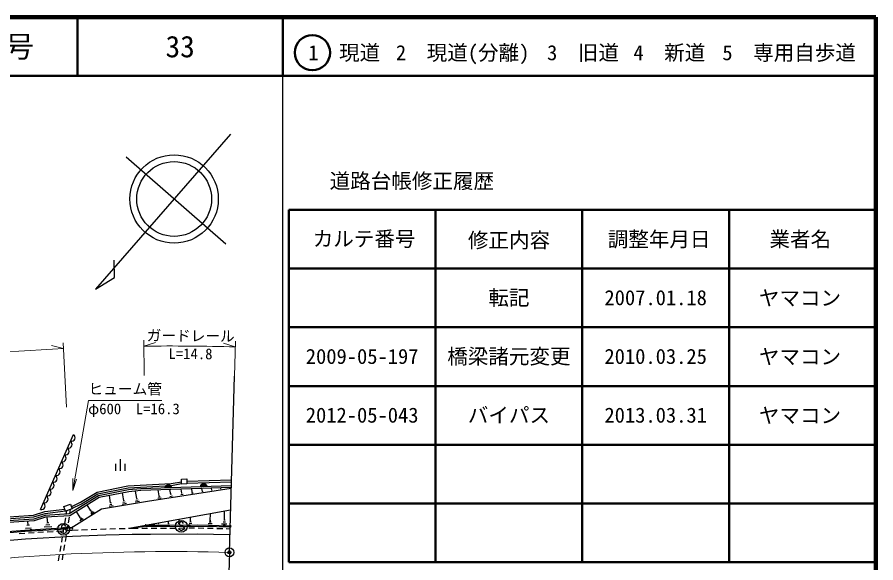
# Model space of a CAD drawing. Units: millimetres at full size, sheet at 1:1000; details may follow other scales. Extents: x 40000 to 680000, y 20000 to 380000.
# Drawn here: x 533736 to 680000, y 287096 to 380000 of the extents above; entities that cross this region are included whole.
import ezdxf
from ezdxf.enums import TextEntityAlignment as Align

# ---------------------------------------------------------------- set-up
doc = ezdxf.new("R2010")
doc.units = ezdxf.units.MM
doc.header["$LTSCALE"] = 1000
doc.header["$PDMODE"] = 32
doc.header["$PDSIZE"] = 500
doc.linetypes.add('CHAIN', pattern=[18.5, 12, -1.5, 3.5, -1.5])
for name, color, linetype, lineweight in [('M-BGD', 7, 'Continuous', 25), ('M-BMK', 2, 'CHAIN', 13), ('M-BMK-OTRS', 5, 'Continuous', 25), ('M-BMK-SRVR', 3, 'Continuous', 25), ('M-STR-HTXT', 7, 'Continuous', 13), ('M-STR-STRC', 7, 'Continuous', 25), ('M-TTL', 2, 'Continuous', 140), ('M-TTL-BAND', 7, 'Continuous', 25), ('M-TTL-FRAM', 2, 'Continuous', 50), ('M-TTL-LINE', 7, 'Continuous', 50)]:
    doc.layers.add(name, color=color, linetype=linetype, lineweight=lineweight)
doc.layers.add('M-TTL-TXT', color=7, linetype='Continuous')
doc.styles.add('ＭＳ ゴシック', font='')
doc.styles.get('ＭＳ ゴシック').set_extended_font_data('MS Gothic')

# ---------------------------------------------------------------- blocks, each defined once
blk = doc.blocks.new('open_arrow')
at = {"color": 0, "linetype": 'Continuous', "lineweight": -2}
blk.add_lwpolyline([(7.5, 1.25), (0, 0), (7.5, -1.25)], dxfattribs=at)

msp = doc.modelspace()

# ---------------------------------------------------------------- linework, layer by layer
at = {"layer": 'M-BGD'}
for p, q in [((537729, 296153), (543339, 308947)), ((551259, 304734), (551259, 302734)), ((550459, 303934), (550459, 302734)), ((552059, 303934), (552059, 302734)), ((562640, 300979), (570239, 301213)), ((562655, 300680), (570231, 300913)), ((568429, 299712), (568408, 299851)), ((549655, 297289), (549448, 298552)), ((551881, 297676), (551666, 298987)), ((554098, 298027), (553887, 299313)), ((557930, 298510), (557776, 299502)), ((558001, 298521), (557860, 298499)), ((560186, 298426), (559714, 298353)), ((559895, 298743), (559766, 299567)), ((560013, 298761), (559777, 298724)), ((562002, 298709), (561622, 298650)), ((561767, 298965), (561664, 299629)), ((561862, 298979), (561672, 298950)), ((563733, 298979), (563440, 298934)), ((563553, 299176), (563473, 299689)), ((563626, 299188), (563479, 299165)), ((565384, 299237), (565174, 299204)), ((565279, 299220), (565197, 299745)), ((566957, 299482), (566826, 299462)), ((566892, 299472), (566841, 299799)), ((568457, 299716), (568402, 299708)), ((546289, 295971), (545673, 296961)), ((549880, 297048), (549519, 296989)), ((549745, 297304), (549565, 297274)), ((552348, 297175), (551599, 297052)), ((552115, 297425), (551740, 297364)), ((551975, 297691), (551788, 297660)), ((554555, 297537), (553821, 297416)), ((554327, 297782), (553959, 297722)), ((554190, 298042), (554006, 298012)), ((558280, 298129), (557713, 298040)), ((558105, 298319), (557822, 298275)), ((542097, 295341), (542198, 295954)), ((542728, 295482), (542843, 296182)), ((544449, 294828), (543832, 295821)), ((546360, 296015), (546218, 295927)), ((546835, 295722), (546270, 295371)), ((546562, 295847), (546279, 295671)), ((550104, 296807), (549383, 296688)), ((553125, 293043), (570095, 296119)), ((566630, 294268), (566661, 295496)), ((569034, 294357), (569073, 295934)), ((535612, 293471), (535562, 294186)), ((538938, 293869), (538872, 294875)), ((541837, 293763), (542000, 294749)), ((542469, 293903), (542631, 294890)), ((544520, 294872), (544378, 294784)), ((544997, 294579), (544430, 294227)), ((544723, 294704), (544439, 294527)), ((559516, 293759), (559513, 294201)), ((561391, 293999), (561240, 293998)), ((561316, 293999), (561312, 294527)), ((563360, 294115), (563142, 294113)), ((563251, 294114), (563245, 294877)), ((566799, 294001), (566448, 294009)), ((566718, 294266), (566542, 294270)), ((569251, 294014), (568800, 294025)), ((569147, 294355), (568921, 294360)), ((536118, 293024), (535165, 292966)), ((535850, 293486), (535374, 293457)), ((539649, 293239), (538308, 293157)), ((539294, 293554), (538623, 293513)), ((539106, 293879), (538770, 293859)), ((540441, 292487), (541439, 292547)), ((541578, 292184), (541740, 293170)), ((542038, 292584), (543036, 292644)), ((542209, 292325), (542371, 293311)), ((543115, 292649), (544115, 292690)), ((544714, 292715), (545713, 292756)), ((546313, 292780), (547312, 292821)), ((547911, 292846), (548822, 292883)), ((548822, 292883), (548911, 292885)), ((549510, 292899), (550510, 292922)), ((551110, 292935), (552110, 292958)), ((552710, 292972), (553349, 292986)), ((553349, 292986), (554349, 292986)), ((554949, 292986), (555949, 292986)), ((556549, 292987), (557549, 292994)), ((557870, 293747), (557809, 293746)), ((557839, 293746), (557838, 293897)), ((558149, 292999), (559149, 293006)), ((559604, 293760), (559428, 293758)), ((559749, 293011), (560749, 293018)), ((561468, 293774), (561167, 293772)), ((561349, 293023), (562349, 293030)), ((562949, 293035), (563949, 293043)), ((563471, 293789), (563035, 293786)), ((564549, 293043), (565549, 293018)), ((566148, 293003), (567148, 292978)), ((566968, 293733), (566266, 293750)), ((567748, 292963), (568748, 292938)), ((569467, 293671), (568567, 293693)), ((569347, 292923), (570005, 292907)), ((534054, 292079), (535051, 292159)), ((535650, 292197), (536648, 292257)), ((537247, 292294), (538245, 292354)), ((538844, 292390), (539842, 292451)), ((541318, 290605), (541481, 291592)), ((541950, 290746), (542112, 291733)), ((541059, 289026), (541221, 290013)), ((541690, 289167), (541852, 290154)), ((540799, 287447), (540962, 288434)), ((541431, 287588), (541593, 288575))]:
    msp.add_line(p, q, dxfattribs=at)
for points in [[(561752, 300472), (561708, 301337), (562620, 301383), (562663, 300518)], [(541683, 296683), (542809, 297080), (543095, 296271), (541969, 295873)]]:
    msp.add_lwpolyline(points, close=True, dxfattribs=at)
for points in [[(570211, 300210), (554791, 299704), (552703, 299497), (547572, 298489), (542597, 295409), (538493, 295152), (536565, 294554), (532286, 294265), (522404, 293308)], [(570202, 299910), (554810, 299404), (552746, 299200), (547684, 298205), (542690, 295115), (538548, 294854), (536620, 294257), (532311, 293966), (522433, 293009)], [(542959, 296656), (544532, 297415), (547341, 299133), (552599, 300187), (559981, 300576), (561730, 300897)], [(543059, 296371), (544676, 297151), (547452, 298849), (552637, 299889), (560016, 300278), (561746, 300595)], [(570197, 299735), (555961, 297514), (548123, 296228), (543408, 293297), (543085, 293148)], [(529523, 294414), (536562, 294928), (538507, 295513), (541946, 295938)], [(529789, 294734), (536507, 295225), (538445, 295807), (541844, 296228)], [(527635, 292062), (535068, 292662), (543085, 293148)], [(553349, 292986), (556439, 293486), (564430, 293546), (570019, 293407)]]:
    msp.add_lwpolyline(points, dxfattribs=at)
for centre, radius, start, end in [((542944, 308427), 653, 259.88992, 52.7598), ((542434, 307263), 653, 259.88992, 52.7598), ((541924, 306100), 653, 259.88992, 52.7598), ((540904, 303774), 653, 259.88992, 52.7598), ((541414, 304937), 653, 259.88992, 52.7598), ((540394, 302611), 653, 259.88992, 52.7598), ((539884, 301448), 653, 259.88992, 52.7598), ((539374, 300285), 653, 259.88992, 52.7598), ((559506, 299749), 610, 12.2688, 171.49108), ((559506, 299749), 488, 14.90692, 168.85296), ((559506, 299749), 366, 19.37037, 164.38951), ((559506, 299749), 244, 28.67622, 155.08365), ((559506, 299749), 122, 66.25433, 117.50554), ((565503, 299945), 610, 12.2688, 171.49108), ((565503, 299945), 488, 14.90692, 168.85296), ((565503, 299945), 366, 19.37037, 164.38951), ((565503, 299945), 244, 28.67622, 155.08365), ((565503, 299945), 122, 66.25433, 117.50554), ((538354, 297959), 653, 259.88992, 52.7598), ((538864, 299122), 653, 259.88992, 52.7598), ((537844, 296796), 653, 259.88992, 52.7598)]:
    msp.add_arc(centre, radius, start, end, dxfattribs=at)
at = {"layer": 'M-BMK', "linetype": 'Continuous'}
msp.add_arc((560008, -60985), 350000, 88.38201, 97.79873, dxfattribs=at)
at = {"layer": 'M-BMK-OTRS'}
for q in [(570738, 318864), (569044, 258888)]:
    msp.add_line((569891, 288876), q, dxfattribs=at)
at = {"layer": 'M-BMK-SRVR'}
msp.add_line((569255, 341372), (552311, 356180), dxfattribs=at)
msp.add_lwpolyline([(570097, 360055), (547066, 333701), (550334, 335686), (550277, 338638)], dxfattribs=at)
for centre, radius in [((560475, 349045), 7526), ((560475, 349045), 6368), ((569891, 288876), 750)]:
    msp.add_circle(centre, radius, dxfattribs=at)
msp.add_point((569891, 288876), dxfattribs=at)
at = {"layer": 'M-STR-HTXT'}
for p, q in [((555395, 318987), (555322, 324987)), ((570738, 318864), (570907, 324862)), ((541635, 323577), (539608, 324081)), ((541587, 324576), (542112, 313588)), ((555334, 323987), (557327, 324611)), ((570879, 323862), (568897, 324518))]:
    msp.add_line(p, q, dxfattribs=at)
msp.add_lwpolyline([(543191, 299423), (545898, 314731), (558398, 314731)], dxfattribs=at)
for start, end in [(92.73544, 97.26374), (88.38201, 90.69565)]:
    msp.add_arc((560008, -60985), 385000, start, end, dxfattribs=at)
at = {"layer": 'M-STR-STRC'}
for p, q in [((561613, 294049), (561431, 293958)), ((561794, 294049), (561613, 294049)), ((561976, 293958), (561794, 294049)), ((541371, 293445), (541280, 293263)), ((541280, 293263), (541280, 293172)), ((541280, 293172), (541371, 292990)), ((541553, 293536), (541371, 293445)), ((541371, 292990), (541917, 292809)), ((541735, 293536), (541553, 293536)), ((541917, 293445), (541735, 293536)), ((542008, 293263), (541917, 293445)), ((541917, 292809), (542008, 292718)), ((542008, 292718), (542099, 292536)), ((542099, 292536), (542099, 292445)), ((561340, 292776), (561249, 292958)), ((561431, 293958), (561340, 293776)), ((561340, 293776), (561340, 293685)), ((561340, 293685), (561431, 293503)), ((561431, 292685), (561340, 292776)), ((561431, 293503), (561976, 293322)), ((561613, 292594), (561431, 292685)), ((561794, 292594), (561613, 292594)), ((561976, 292685), (561794, 292594)), ((562067, 293776), (561976, 293958)), ((561976, 293322), (562067, 293231)), ((562067, 292776), (561976, 292685)), ((562067, 293231), (562158, 293049)), ((562158, 292958), (562067, 292776)), ((562158, 293049), (562158, 292958)), ((541280, 292263), (541189, 292445)), ((541371, 292172), (541280, 292263)), ((541553, 292081), (541371, 292172)), ((541735, 292081), (541553, 292081)), ((541917, 292172), (541735, 292081)), ((542008, 292263), (541917, 292172)), ((542099, 292445), (542008, 292263))]:
    msp.add_line(p, q, dxfattribs=at)
for points in [[(543100, 292899), (535085, 292413), (527653, 291812), (519169, 290973), (515215, 290445)], [(570012, 293168), (567701, 293245), (559720, 293295), (555707, 293283)], [(527755, 290566), (535173, 291166), (543176, 291651)], [(543156, 291650), (548854, 291884), (553372, 291986)], [(553349, 291986), (556444, 291986), (564417, 292046), (569976, 291907)]]:
    msp.add_lwpolyline(points, dxfattribs=at)
for centre, radius in [((561703, 293322), 1000), ((536106, 292588), 112), ((536106, 292588), 100), ((541644, 292809), 1000), ((542095, 292950), 112), ((542095, 292950), 100), ((557013, 293399), 112), ((557013, 293399), 100), ((563014, 293387), 100), ((569016, 293314), 112), ((569016, 293314), 100)]:
    msp.add_circle(centre, radius, dxfattribs=at)
for centre, radius, start, end in [((536106, 292588), 188, 326.59624, 220.33604), ((536106, 292588), 150, 314.87576, 232.05652), ((542095, 292950), 188, 326.59624, 220.33604), ((542095, 292950), 150, 314.87576, 232.05652), ((543091, 293048), 150, 273.46614, 93.46614), ((555706, 293433), 150, 90.17263, 270.17263), ((557013, 293399), 188, 323.30274, 217.04253), ((557013, 293399), 150, 311.58226, 228.76301), ((563014, 293387), 188, 322.77268, 216.51248), ((563014, 293387), 150, 311.0522, 228.23296), ((563014, 293387), 112, 269.6426, 269.64256), ((569016, 293314), 188, 321.2055, 214.94529), ((569016, 293314), 150, 309.48502, 226.66577), ((570017, 293318), 150, 268.0754, 88.0754)]:
    msp.add_arc(centre, radius, start, end, dxfattribs=at)
at = {"layer": 'M-TTL'}
for p, q in [((680000, 380000), (40000, 380000)), ((680000, 20000), (680000, 380000))]:
    msp.add_line(p, q, dxfattribs=at)
at = {"layer": 'M-TTL-BAND'}
msp.add_line((579000, 20000), (579000, 370000), dxfattribs=at)
at = {"layer": 'M-TTL-FRAM'}
for p, q in [((580000, 347197), (580000, 287197)), ((580000, 347197), (680000, 347197)), ((580000, 287197), (680000, 287197))]:
    msp.add_line(p, q, dxfattribs=at)
at = {"layer": 'M-TTL-LINE'}
for p, q in [((543997, 380000), (543997, 370000)), ((579000, 380000), (579000, 370000)), ((40000, 370000), (680000, 370000)), ((605000, 347197), (605000, 287197)), ((630000, 347197), (630000, 287197)), ((655000, 347197), (655000, 287197)), ((580000, 337197), (680000, 337197)), ((580000, 327197), (680000, 327197)), ((580000, 317197), (680000, 317197)), ((580000, 307197), (680000, 307197)), ((580000, 297197), (680000, 297197))]:
    msp.add_line(p, q, dxfattribs=at)
msp.add_circle((584031, 373958), 3000, dxfattribs=at)

# ---------------------------------------------------------------- block references
at = {"layer": 'M-STR-HTXT', "xscale": 267, "yscale": 267, "rotation": 80}
msp.add_blockref('open_arrow', (543191, 299423), dxfattribs=at)

# ---------------------------------------------------------------- texts
at = {"layer": 'M-STR-HTXT', "style": 'ＭＳ ゴシック'}
msp.add_text('ガードレール', height=1833, rotation=359.464, dxfattribs=at).set_placement((563281, 324289), align=Align.BOTTOM_CENTER)
msp.add_text('L=14.8', height=1833, rotation=359.509, dxfattribs=at).set_placement((563272, 323614), align=Align.TOP_CENTER)
msp.add_text('ヒューム管', height=1833, dxfattribs=at).set_placement((545898, 315231), align=Align.BOTTOM_LEFT)
msp.add_text('φ600\u3000L=16.3', height=1833, dxfattribs=at).set_placement((553627, 314231), align=Align.TOP_CENTER)
at = {"layer": 'M-TTL-TXT', "style": 'ＭＳ ゴシック'}
for s, height, p in [('図面番号', 3666, (526622, 375000)), ('33', 3666, (561497, 375000)), ('1\u3000現道', 2566, (589448, 373958)), ('2\u3000現道(分離)', 2566, (609619, 373958)), ('3\u3000旧道', 2566, (630121, 373958)), ('4\u3000新道', 2566, (644824, 373958)), ('5\u3000専用自歩道', 2566, (665228, 373958)), ('道路台帳修正履歴', 2566, (600968, 352113)), ('カルテ番号', 2566, (592839, 342277)), ('調整年月日', 2566, (643089, 342197)), ('業者名', 2566, (667134, 342197)), ('修正内容', 2566, (617509, 342023)), ('転記', 2566, (617500, 332245)), ('2007.01.18', 2566, (642500, 332245)), ('ヤマコン', 2566, (667077, 332189)), ('2009-05-197', 2566, (592500, 322245)), ('橋梁諸元変更', 2566, (617500, 322245)), ('2010.03.25', 2566, (642500, 322245)), ('ヤマコン', 2566, (667077, 322189)), ('2012-05-043', 2566, (592500, 312245)), ('バイパス', 2566, (617500, 312245)), ('2013.03.31', 2566, (642500, 312245)), ('ヤマコン', 2566, (667077, 312189))]:
    msp.add_text(s, height=height, dxfattribs=at).set_placement(p, align=Align.MIDDLE_CENTER)

doc.saveas('drawing.dxf')
